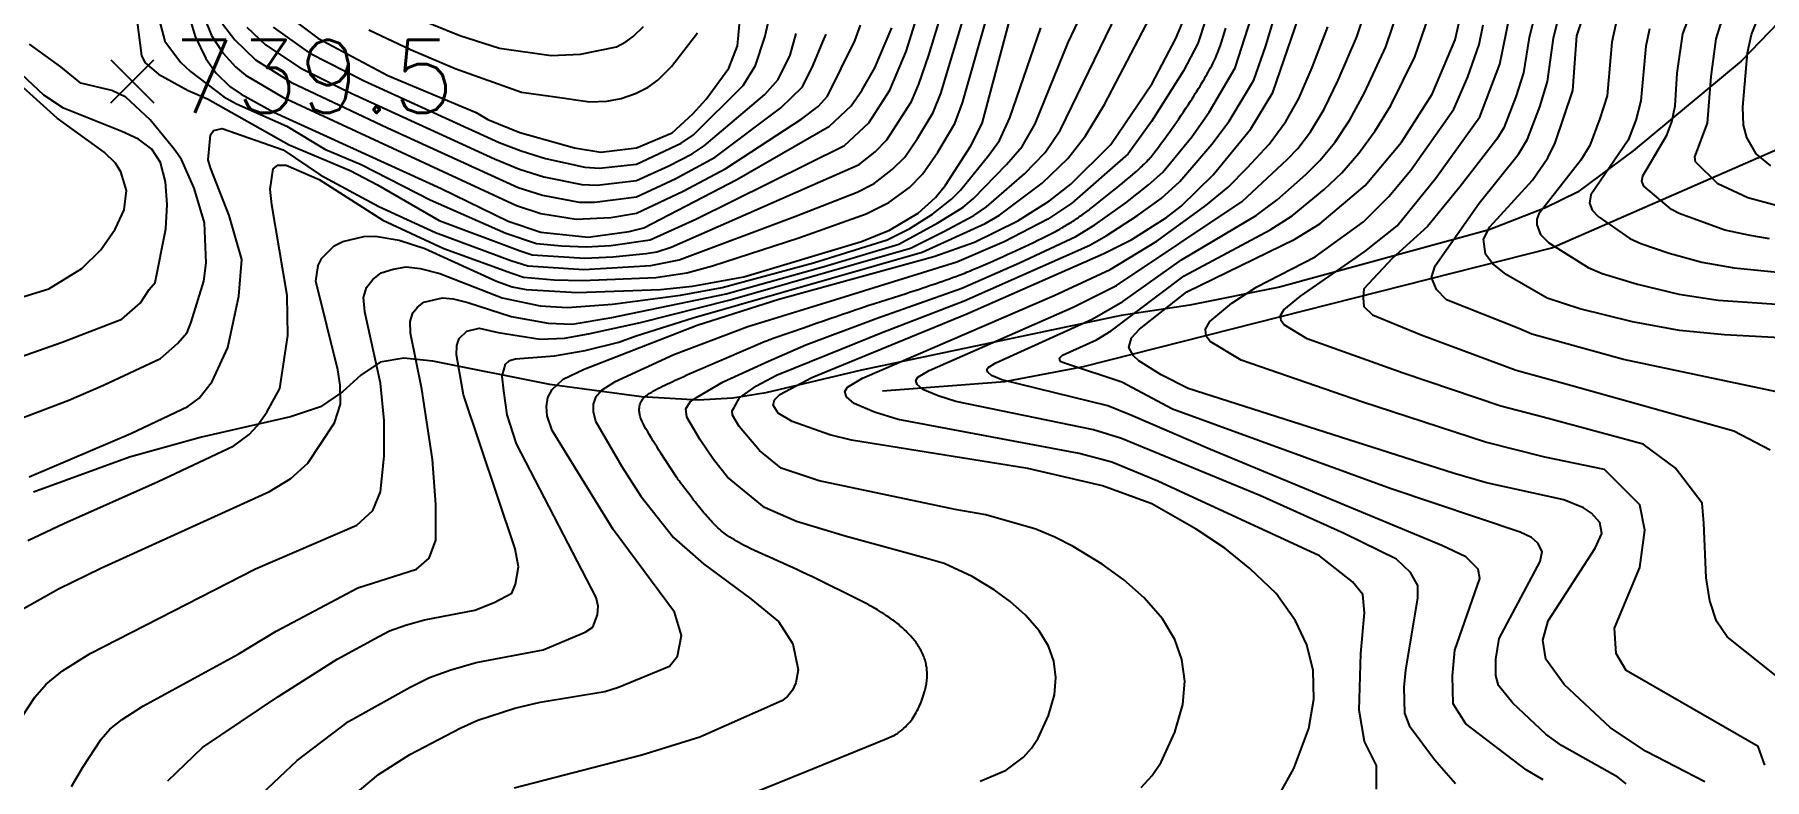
# Model space of a CAD drawing. Extents: x 197794 to 200030, y 561152 to 563931.
# Drawn here: x 198200.8 to 198413.7, y 562165.4 to 562257 of the extents above; entities that cross this region are included whole.
import ezdxf

# ---------------------------------------------------------------- set-up
doc = ezdxf.new("R2010")
doc.units = 0
for name, color, linetype in [('E0022112', 5, 'CONTINUOUS'), ('F0017111', 30, 'CONTINUOUS'), ('F0017114', 7, 'CONTINUOUS'), ('F0027132', 7, 'CONTINUOUS'), ('F0027217', 7, 'CONTINUOUS'), ('G0037213', 32, 'CONTINUOUS')]:
    doc.layers.add(name, color=color, linetype=linetype)
doc.styles.add('NGSW', font='romans.shx', dxfattribs={"bigfont": 'ngsw.shx'})

# ---------------------------------------------------------------- blocks, each defined once
blk = doc.blocks.new('F0027217')
at = {"layer": 'F0027217'}
for p, q in [((-2.652, 2.652), (2.652, -2.652)), ((-2.652, -2.652), (2.652, 2.652))]:
    blk.add_line(p, q, dxfattribs=at)

msp = doc.modelspace()

# ---------------------------------------------------------------- linework, layer by layer
at = {"layer": 'E0022112', "flags": 128}
msp.add_lwpolyline([(198305.182, 562213.187), (198320.222, 562214.314), (198329.914, 562216.183), (198387.507, 562230.772), (198460.335, 562262.639)], dxfattribs=at)
at = {"layer": 'F0017111'}
for points, elevation in [([(198414.31, 562231.87), (198411.92, 562232.28), (198408.8, 562232.96), (198403.19, 562234.98), (198402.25, 562235.47), (198398.83, 562238.37), (198398.61, 562238.96), (198398.72, 562239.63), (198401.65, 562244.63), (198402.27, 562246.29), (198402.68, 562248.24), (198402.93, 562252.25), (198403.63, 562257.1), (198404.5, 562259.35), (198408.93, 562266.93), (198414.48, 562278.52)], 610), ([(198419.76, 562174.42), (198409.09, 562182.92), (198407.8, 562184.85), (198406.97, 562187.34), (198406.51, 562190.19), (198406.24, 562196.89), (198406.03, 562199.36), (198402.71, 562203.72), (198398.76, 562206.63), (198386.44, 562209.94), (198381.24, 562211.3), (198369.22, 562215.37), (198357.43, 562219.58), (198354.57, 562221.29), (198354.22, 562221.8), (198354.15, 562222.46), (198354.54, 562223.14), (198356.58, 562224.84), (198364.53, 562230.31), (198368.47, 562233.47), (198373.21, 562239.31), (198378.67, 562246.9), (198381.13, 562253.38), (198384.43, 562269.68)], 640), ([(198415.73, 562235.81), (198411.62, 562236.91), (198407.94, 562238.66), (198405.18, 562241.35), (198405.12, 562241.98), (198406.69, 562246.09), (198407.12, 562251.83), (198407.73, 562256.49), (198408.28, 562258.19), (198409.82, 562260.98), (198414.64, 562270.83)], 605), ([(198386.68, 562264.49), (198384.72, 562256.63), (198384.05, 562252.31), (198383.1, 562249.34), (198381.6, 562245.52), (198380.77, 562244.15), (198376.26, 562238.3), (198372.23, 562233.4), (198367.89, 562229.47), (198364.38, 562225.71), (198364.3, 562224.63), (198364.38, 562223.54), (198365.47, 562222.54), (198371.44, 562220.06), (198383.15, 562215.73), (198388.96, 562214.12), (198409.9, 562208.27), (198414.37, 562205.91)], 635), ([(198413.73, 562167.14), (198412.9, 562169.43), (198396.68, 562178.78), (198395.43, 562180.86), (198395.22, 562183.98), (198398.34, 562191.46), (198398.97, 562196.03), (198398.34, 562199.15), (198393.98, 562203.51), (198386.66, 562205.01), (198379.34, 562206.88), (198364.15, 562211.81), (198349.28, 562216.95), (198345.47, 562219.23), (198344.99, 562219.9), (198344.9, 562220.78), (198345.42, 562221.69), (198348.15, 562223.95), (198351.22, 562225.97), (198358.38, 562229.67), (198364.36, 562233.98), (198367.46, 562237.07), (198370.18, 562240.32), (198375.46, 562247.82), (198377.18, 562251.79), (198378.58, 562255.79), (198379.06, 562258.19)], 645), ([(198420.41, 562211.95), (198396.34, 562217.02), (198385.05, 562220.15), (198383.44, 562220.83), (198374.57, 562224.38), (198373.32, 562225.63), (198372.73, 562227.13), (198373.15, 562228.55), (198378.57, 562236.28), (198383.43, 562242.31), (198384.53, 562244.13), (198386.06, 562248.12), (198386.98, 562251.23), (198387.72, 562256.58), (198388.24, 562258.74)], 630), ([(198395.41, 562258.32), (198394.89, 562256.06), (198394.31, 562249.49), (198393.43, 562246.69), (198392.19, 562243.38), (198391.09, 562241.55), (198385.91, 562234.94), (198385.69, 562234.29), (198385.69, 562233.59), (198386.13, 562232.4), (198387.15, 562231.4), (198391.97, 562228.34), (198393.71, 562227.6), (198398.08, 562226.29), (198403.16, 562225.07), (198407.98, 562224.32), (198424.2, 562223.21)], 620), ([(198399.52, 562257.71), (198399.07, 562255.6), (198398.49, 562248.87), (198397.85, 562246.49), (198396.92, 562244.01), (198392.31, 562237.28), (198392.15, 562236.28), (198392.48, 562235.39), (198393.24, 562234.63), (198397.11, 562231.91), (198398.45, 562231.29), (198401.95, 562230.11), (198405.98, 562229.02), (198409.95, 562228.3), (198417.32, 562227.58)], 615)]:
    msp.add_lwpolyline(points, dxfattribs=dict(at, elevation=elevation))
at = {"layer": 'F0017111', "flags": 128}
for points, elevation in [([(198213.43, 562258.85), (198213.97, 562254.4), (198214.43, 562253.52), (198216.1, 562252.14), (198219.73, 562250.12), (198222.1, 562249.11), (198232.16, 562243.46), (198239.67, 562240.29), (198243.02, 562238.53), (198250.61, 562234.13), (198260.59, 562230.41), (198262.05, 562229.93), (198268.55, 562229.5), (198271.97, 562229.65), (198276.07, 562230.07), (198277.4, 562230.28), (198279.16, 562230.85), (198302.31, 562241.03), (198304.24, 562242.59), (198305.7, 562244.04), (198308.74, 562248.79), (198309.64, 562250.91), (198310.87, 562254.46), (198315.23, 562268.75)], 740), ([(198205.39, 562164.52), (198206.76, 562166.86), (198209.04, 562170.34), (198210.1, 562171.54), (198211.59, 562172.76), (198214.15, 562174.38), (198225.89, 562180.8), (198230.55, 562183.61), (198240.59, 562188.93), (198247.81, 562191.23), (198249.38, 562192.59), (198250.21, 562194.79), (198250.21, 562199.18), (198249.79, 562204.72), (198248.49, 562213.4), (198247.09, 562220.26), (198247.04, 562221.72), (198247.37, 562222.76), (198247.96, 562223.48), (198248.74, 562224.1), (198251.04, 562224.64), (198252.34, 562224.5), (198254.16, 562224.05), (198259.46, 562222.34), (198264.03, 562221.52), (198266.99, 562221.38), (198271.84, 562222.19), (198285.92, 562225.13), (198297.98, 562228.47), (198307.17, 562231.24), (198311.97, 562233.83), (198315.04, 562235.75), (198316.35, 562236.85), (198320.43, 562241.01), (198322.35, 562243.23), (198323.93, 562246.02), (198328, 562256.05), (198332.33, 562265.1)], 715), ([(198337.01, 562164.39), (198338.35, 562165.84), (198339.44, 562167.49), (198341.15, 562171.2), (198342.13, 562174.61), (198342.35, 562177.47), (198342.01, 562180.14), (198341.14, 562182.59), (198339.62, 562185.12), (198337.37, 562187.7), (198334.84, 562189.92), (198332.21, 562191.84), (198328.63, 562194.02), (198326.38, 562195.18), (198324.01, 562196.16), (198317.89, 562197.91), (198314.09, 562198.58), (198297.39, 562202.09), (198292.71, 562203.67), (198290.03, 562205.84), (198287.53, 562208.78), (198286.71, 562210.18), (198286.65, 562210.7), (198286.91, 562211.13), (198287.58, 562212.31), (198289.66, 562213.8), (198292.1, 562215.1), (198298.31, 562217.62), (198305.19, 562220.41), (198315.22, 562224.24), (198330.67, 562231.12), (198332.7, 562232.26), (198336.53, 562234.73), (198339.45, 562236.85), (198341.76, 562238.95), (198345.69, 562243.51), (198347.8, 562246.35), (198350.87, 562251.39), (198352.33, 562255.62), (198354.92, 562264.23)], 680), ([(198217.22, 562165.19), (198221.51, 562169.3), (198230.78, 562175.53), (198238.07, 562180.16), (198243.21, 562182.95), (198244.5, 562183.64), (198246.49, 562184.36), (198248.8, 562185.02), (198255, 562186.2), (198257.39, 562187.13), (198259.57, 562188.28), (198260.02, 562189.41), (198260.38, 562191.54), (198259.96, 562193.74), (198257.76, 562200.33), (198253.6, 562212.68), (198252.73, 562217.62), (198252.77, 562218.76), (198253.08, 562219.62), (198254, 562220.51), (198255.52, 562220.87), (198257.89, 562220.35), (198263.03, 562219.52), (198266.04, 562219.66), (198268.99, 562220.19), (198275.39, 562221.58), (198286.41, 562224.37), (198308.6, 562230.73), (198312.64, 562232.75), (198316.42, 562234.76), (198317.96, 562235.82), (198322.62, 562239.87), (198325.17, 562242.5), (198327.05, 562245.28), (198335.44, 562262.55)], 710), ([(198375.67, 562164.85), (198373.07, 562167.78), (198370.07, 562171.8), (198369.45, 562173.54), (198369.34, 562176.71), (198369.57, 562178.84), (198371.02, 562187.66), (198371.02, 562189.21), (198370.12, 562190.84), (198368.41, 562192.46), (198361.97, 562195.61), (198351.6, 562200.32), (198334.56, 562207.3), (198331.12, 562208.4), (198314.2, 562211.88), (198312.02, 562212.56), (198310.12, 562213.35), (198309.41, 562213.96), (198309.27, 562214.46), (198309.52, 562214.85), (198310.91, 562215.67), (198328.64, 562223.46), (198333.96, 562226.13), (198349.41, 562236.48), (198354.98, 562241.67), (198356.25, 562242.98), (198357.81, 562245.03), (198359.52, 562247.83), (198361.24, 562251.41), (198363.53, 562256.72), (198365.09, 562261.48)], 665), ([(198200.01, 562194.75), (198204.42, 562196.85), (198216.02, 562202.01), (198225.36, 562206.43), (198227.24, 562207.81), (198228.21, 562208.86), (198229.4, 562210.54), (198231.01, 562213.45), (198231.99, 562219.99), (198231.9, 562224.91), (198230.01, 562236.07), (198229.81, 562237.98), (198230.2, 562240.5), (198230.77, 562240.95), (198231.8, 562240.94), (198235.83, 562239.16), (198243.68, 562234.17), (198251.19, 562230.68), (198259.54, 562227.64), (198260.99, 562227.18), (198264.78, 562226.84), (198268.25, 562226.74), (198277.26, 562227.13), (198281.1, 562227.71), (198284.25, 562228.55), (198294.86, 562232), (198303.17, 562234.94), (198305.96, 562236.33), (198308.5, 562238.19), (198310.1, 562239.83), (198311.97, 562242.55), (198314.06, 562246.06), (198315.02, 562248.63), (198318.25, 562259.96)], 730), ([(198200.15, 562202.6), (198212.66, 562207.94), (198219.67, 562211.25), (198221.08, 562212.29), (198222.7, 562214.33), (198224.61, 562218.53), (198225.98, 562224.82), (198226.35, 562229.34), (198224.76, 562234.73), (198222.46, 562240.62), (198222.2, 562241.59), (198222.47, 562244.67), (198222.84, 562245.22), (198223.92, 562245.45), (198231.43, 562242.83), (198235.97, 562239.76), (198243.2, 562235.87), (198250.16, 562232.67), (198259.44, 562229.23), (198261.52, 562228.55), (198268.4, 562228.12), (198276.66, 562228.6), (198280.13, 562229.28), (198294.38, 562234.61), (198302.04, 562237.64), (198304.14, 562238.68), (198306.37, 562240.39), (198307.9, 562241.94), (198309.47, 562244.21), (198311.4, 562247.43), (198312.33, 562249.77), (198315.36, 562259.85)], 735), ([(198215.94, 562259.62), (198216.86, 562256.19), (198218.8, 562253.62), (198220.03, 562252.48), (198224.1, 562249.35), (198225.69, 562248.48), (198231.88, 562245.73), (198236.54, 562242.91), (198241.02, 562241.03), (198249.52, 562236.68), (198258.83, 562232.57), (198262.59, 562231.31), (198265.72, 562231.01), (198268.7, 562230.88), (198271.72, 562231.05), (198276.59, 562231.76), (198282.2, 562234.29), (198300.48, 562243.37), (198303.5, 562246.15), (198306.08, 562250.16), (198308.06, 562254.92), (198309.57, 562259.63)], 745), ([(198221.65, 562259.23), (198222.61, 562256.88), (198224.01, 562254.76), (198225.55, 562253.06), (198226.78, 562252.01), (198231.37, 562249.29), (198260.13, 562235.97), (198263.13, 562234.99), (198267.48, 562234.28), (198271.72, 562234.52), (198274.89, 562235.03), (198280.63, 562237.76), (198285.9, 562240.55), (198295.23, 562246.66), (198297.23, 562248.17), (198298.4, 562249.45), (198301.75, 562256.22), (198302.44, 562258.15)], 755), ([(198228.8, 562163.6), (198233.13, 562167.7), (198239.44, 562172.48), (198247.04, 562176.72), (198249.41, 562177.92), (198252.07, 562178.87), (198255.15, 562179.75), (198263.41, 562181.33), (198268.59, 562183.47), (198269.51, 562184.1), (198270.1, 562185.62), (198270.16, 562186.67), (198269.95, 562187.77), (198260.12, 562206.65), (198258.97, 562210.21), (198258.56, 562213.18), (198258.38, 562214.97), (198258.79, 562216.48), (198259.25, 562216.92), (198260.01, 562217.1), (198264.8, 562217.47), (198268.56, 562218.14), (198272.71, 562219.16), (198274.87, 562219.93), (198281.86, 562222.18), (198310.04, 562230.23), (198317.79, 562233.77), (198319.56, 562234.79), (198324.82, 562238.72), (198327.98, 562241.77), (198330.16, 562244.55), (198332.49, 562248.41), (198338.55, 562260)], 705), ([(198317.19, 562165.15), (198320.36, 562166.51), (198322.5, 562168.12), (198323.5, 562169.2), (198324.32, 562170.44), (198325.6, 562173.22), (198326.33, 562175.78), (198326.5, 562177.93), (198326.25, 562179.93), (198325.59, 562181.77), (198324.45, 562183.66), (198322.77, 562185.6), (198320.87, 562187.27), (198318.9, 562188.7), (198316.21, 562190.34), (198312.74, 562191.95), (198310.47, 562192.59), (198300.58, 562195.31), (198294.58, 562197.1), (198290.64, 562198.83), (198286.1, 562202.56), (198284.35, 562204.73), (198282.71, 562207.14), (198281.09, 562209.93), (198280.96, 562210.97), (198281.48, 562211.84), (198282.27, 562212.34), (198285.56, 562214.27), (198291.15, 562216.83), (198295.75, 562218.83), (198304.38, 562222.08), (198314.91, 562225.83), (198322.04, 562228.93), (198328.95, 562232.17), (198331.28, 562233.59), (198335.1, 562236.31), (198337.9, 562238.51), (198339.64, 562240.08), (198343.22, 562244.44), (198345.36, 562247.45), (198348.57, 562252.9), (198350.97, 562260.42)], 685), ([(198386.44, 562165.32), (198384.35, 562166.55), (198376.92, 562172.23), (198375.39, 562174.67), (198375.29, 562178.12), (198375.6, 562181.27), (198378.64, 562190.1), (198378.44, 562191.22), (198376.92, 562192.74), (198373.97, 562194.16), (198345.52, 562205.95), (198335.73, 562210.2), (198332.87, 562211.32), (198319.84, 562214.55), (198318.57, 562215.08), (198318.11, 562215.48), (198318.01, 562215.81), (198318.18, 562216.07), (198319.1, 562216.62), (198330.97, 562222.01), (198334.74, 562224.17), (198341.97, 562229.28), (198351.15, 562234.74), (198353.72, 562236.69), (198357.24, 562239.8), (198358.97, 562241.5), (198360.8, 562243.72), (198362.66, 562246.5), (198364.46, 562249.85), (198367.09, 562255.49), (198368.72, 562260.32)], 660), ([(198396.66, 562164.85), (198395.62, 562165.65), (198388.69, 562169.55), (198386.8, 562170.95), (198382.72, 562174.75), (198380.95, 562176.92), (198380.62, 562178.14), (198380.62, 562180.18), (198381.04, 562182.7), (198386.09, 562192.18), (198386.32, 562193.43), (198385.8, 562194.42), (198385, 562195.14), (198383.64, 562195.79), (198367.74, 562201.11), (198340.85, 562210.92), (198334.61, 562214.24), (198327.67, 562216.54), (198327.03, 562216.8), (198326.927, 562217.18), (198327.3, 562217.57), (198331.48, 562219.46), (198333.31, 562220.56), (198342.29, 562227.31), (198352.88, 562232.99), (198355.57, 562234.72), (198359.5, 562237.94), (198361.69, 562240.01), (198363.79, 562242.42), (198365.79, 562245.18), (198367.69, 562248.29), (198370.66, 562254.25), (198372.36, 562259.16)], 655), ([(198198.59, 562172.06), (198200.86, 562175.48), (198202.27, 562177.09), (198204.26, 562178.72), (198207.67, 562180.87), (198228.02, 562191.26), (198240.48, 562196.67), (198242.47, 562198.45), (198243.41, 562200.75), (198243.83, 562205.14), (198243.83, 562209.54), (198243.39, 562214.11), (198241.45, 562222.91), (198241.31, 562224.68), (198241.66, 562225.91), (198242.45, 562226.87), (198243.49, 562227.69), (198244.96, 562228.16), (198246.55, 562228.42), (198248.28, 562228.23), (198250.71, 562227.62), (198258.36, 562224.64), (198263.03, 562223.62), (198266.37, 562223.43), (198271.96, 562223.84), (198280.32, 562224.93), (198285.43, 562225.88), (198296.66, 562228.93), (198305.73, 562231.74), (198308.53, 562233.13), (198311.3, 562234.91), (198313.67, 562236.74), (198314.75, 562237.88), (198318.23, 562242.16), (198319.54, 562243.96), (198320.82, 562246.75), (198324.65, 562257.82)], 720), ([(198223.97, 562258.33), (198225.48, 562256.35), (198228.02, 562253.89), (198232.45, 562251.11), (198244.24, 562245.54), (198260.32, 562238.21), (198263.32, 562237.25), (198267.83, 562236.41), (198269.73, 562236.39), (198274.9, 562237.04), (198279.74, 562239.32), (198284.56, 562241.93), (198292.66, 562247.99), (198295.33, 562250.59), (198296.62, 562253.25), (198297.81, 562256.1), (198298.24, 562257.05)], 760), ([(198226.95, 562257.93), (198229.26, 562255.76), (198233.53, 562252.93), (198239.25, 562250.05), (198257.42, 562241.73), (198260.5, 562240.45), (198263.51, 562239.51), (198268.18, 562238.55), (198270.04, 562238.49), (198274.9, 562239.05), (198278.86, 562240.88), (198281.75, 562242.35), (198283.23, 562243.31), (198290.68, 562249.63), (198292.34, 562251.47), (198293.79, 562254.46), (198294.54, 562257.12)], 765), ([(198230.19, 562257.91), (198234.61, 562254.75), (198241.38, 562251.31), (198257.99, 562243.75), (198260.69, 562242.69), (198263.71, 562241.76), (198268.54, 562240.68), (198270.34, 562240.58), (198274.9, 562241.07), (198280.4, 562243.66), (198281.89, 562244.69), (198288, 562250.73), (198289.55, 562253.21), (198290.68, 562256.7), (198291.13, 562258.61)], 770), ([(198241.96, 562257.59), (198247.08, 562255.16), (198252.6, 562252.84), (198260.76, 562249.92), (198264.62, 562249.38), (198269.14, 562248.73), (198271.25, 562248.81), (198273, 562249.15), (198274.76, 562249.75), (198276.33, 562250.53), (198277.53, 562251.41), (198279.2, 562253.08), (198282.41, 562257.24)], 780), ([(198248.21, 562258.9), (198253.16, 562256.91), (198258.02, 562255.32), (198264.38, 562254.43), (198268.01, 562254.61), (198272.42, 562255.51), (198273.6, 562256.1), (198274.5, 562256.76), (198275.76, 562258.01)], 785), ([(198344.95, 562258.9), (198343.96, 562255.93), (198342.2, 562252.53), (198338.27, 562246.31), (198335.39, 562242.35), (198328.44, 562236.25), (198325.49, 562234.28), (198320.12, 562231.49), (198314.29, 562229), (198298.73, 562224.17), (198288.59, 562221.05), (198279.49, 562217.6), (198272.19, 562214.26), (198270.62, 562213.26), (198269.86, 562212.35), (198269.58, 562211.52), (198269.56, 562210.62), (198269.83, 562209.44), (198273.08, 562203.86), (198275.44, 562200.23), (198279.45, 562195.15), (198283.13, 562191.89), (198288.96, 562187.59), (198292.38, 562184.8), (198294.11, 562182.07), (198294.8, 562178.84), (198294.5, 562177.27), (198294.08, 562176.35), (198293.47, 562175.57), (198292.76, 562175.04), (198282.68, 562170.58), (198275.57, 562168.35), (198259.84, 562164.3)], 695), ([(198365.95, 562164.17), (198365.95, 562167.1), (198364.48, 562170.04), (198363.81, 562173.88), (198364.03, 562180.88), (198364.48, 562185.86), (198364.26, 562188.11), (198363.01, 562189.7), (198358.95, 562192.86), (198339.06, 562202.06), (198333.39, 562204.4), (198329.37, 562205.48), (198307.1, 562209.67), (198304.19, 562210.57), (198301.66, 562211.63), (198300.72, 562212.44), (198300.53, 562213.1), (198300.86, 562213.62), (198302.71, 562214.72), (198326.3, 562224.91), (198333.18, 562228.1), (198338.9, 562231.59), (198344.96, 562235.97), (198347.68, 562238.23), (198350.02, 562240.61), (198352.72, 562243.53), (198354.81, 562246.33), (198356.38, 562249.15), (198358.01, 562252.97), (198359.96, 562257.96)], 670), ([(198195.95, 562208.59), (198205.03, 562212.04), (198209.31, 562213.86), (198216.31, 562217.17), (198218.41, 562218.99), (198219.59, 562220.36), (198220.11, 562221.62), (198221.67, 562226.67), (198221.95, 562228.91), (198221.75, 562233.86), (198220.47, 562238.13), (198218.89, 562241.62), (198217.99, 562242.89), (198215.06, 562246.5), (198212.05, 562249.31), (198210.33, 562250.13), (198206.51, 562251.01), (198204.05, 562253.04), (198200.22, 562255.81)], 740), ([(198192.67, 562215.09), (198204.21, 562219.17), (198211.57, 562222), (198213.85, 562224), (198214.94, 562225.64), (198215.66, 562226.51), (198216.98, 562233.12), (198217.14, 562236.1), (198216.93, 562238.88), (198216.33, 562241.27), (198215.27, 562242.93), (198213.64, 562244.14), (198211.57, 562245.1), (198204.38, 562247.94), (198201.98, 562249.57), (198197.23, 562254.01)], 745)]:
    msp.add_lwpolyline(points, dxfattribs=dict(at, elevation=elevation))
at = {"layer": 'F0017111', "elevation": 690, "flags": 128}
msp.add_lwpolyline([(198287.63, 562163.05), (198295.66, 562166.29), (198305.4, 562170.27, 0.01), (198306.56, 562170.78, 0.05), (198307.15, 562171.13, 0.03), (198307.98, 562171.85, 0.03), (198308.67, 562172.61, 0.04), (198309.2, 562173.39, 0.02), (198309.67, 562174.3, 0.02), (198310.05, 562175.25, 0.02), (198310.38, 562176.26, 0.02), (198310.54, 562176.95, 0.03), (198310.63, 562177.65, 0.02), (198310.65, 562178.38, 0.03), (198310.6, 562179.09, 0.03), (198310.48, 562179.72, 0.03), (198310.3, 562180.33, 0.03), (198310.05, 562180.94, 0.02), (198309.71, 562181.57, 0.02), (198309.29, 562182.21, 0.02), (198308.81, 562182.81, 0.02), (198308.16, 562183.5, 0.03), (198306.96, 562184.58, 0.02), (198305.58, 562185.57, 0.01), (198304.53, 562186.23, 0.01), (198303.79, 562186.66, 0.01), (198302.5, 562187.34), (198296.48, 562190.32, 0.01), (198291.71, 562192.5, -0.02), (198288.07, 562194.21, -0.04), (198285.86, 562195.54, -0.05), (198284.39, 562196.83, -0.01), (198283.03, 562198.36, -0.01), (198281.56, 562200.2), (198280.54, 562201.55, -0.01), (198280.25, 562201.94, -0.01), (198279.82, 562202.56), (198277.9, 562205.5, -0.01), (198276.05, 562208.51, -0.03), (198275.46, 562209.69, -0.04), (198275.35, 562210.04, -0.03), (198275.25, 562210.57, -0.07), (198275.27, 562211.3, -0.09), (198275.48, 562211.87, -0.04), (198275.76, 562212.27, -0.05), (198276.05, 562212.55, -0.02), (198276.61, 562212.94, -0.02), (198277.23, 562213.3, -0.01), (198279.58, 562214.44, -0.01), (198285.68, 562217.12), (198290.73, 562219.27, -0.01), (198291.32, 562219.5), (198291.73, 562219.64), (198295.57, 562220.98, -0.01), (198308.09, 562225.17, 0.01), (198314.6, 562227.41, 0.01), (198316.41, 562228.14, 0.01), (198321.08, 562230.21, 0.01), (198325.32, 562232.22, 0.02), (198327.22, 562233.22, 0.01), (198328.57, 562234.04, 0.01), (198329.86, 562234.92, 0.01), (198331.01, 562235.79), (198333.66, 562237.89, 0.01), (198336.29, 562240.08, 0.02), (198337.51, 562241.22, 0.03), (198338.55, 562242.4, 0.01), (198340.74, 562245.38, 0.01), (198343.06, 562248.81, 0.01), (198344.61, 562251.31, 0.01), (198345.81, 562253.44, 0.02), (198346.27, 562254.42, 0.02), (198346.74, 562255.68, 0.01), (198347.41, 562257.81)], format="xyb", dxfattribs=at)
at = {"layer": 'F0017114'}
for points, elevation in [([(198414.45, 562240.85), (198412.68, 562242.35), (198411.53, 562244.33), (198411.11, 562245.88), (198411, 562248.09), (198411.61, 562254.75), (198412.07, 562257.02), (198413.54, 562260.59), (198422.04, 562278.53)], 600), ([(198424.7, 562219.22), (198408.78, 562220.08), (198403.24, 562220.59), (198397.44, 562221.67), (198390.97, 562223.25), (198386.96, 562224.58), (198381.89, 562227.5), (198380.22, 562228.84), (198379.34, 562230), (198379.11, 562231.82), (198379.89, 562233.36), (198385.15, 562239.11), (198387.02, 562241.83), (198387.91, 562243.67), (198390.12, 562250.12), (198390.6, 562256.85), (198392, 562261.01)], 625)]:
    msp.add_lwpolyline(points, dxfattribs=dict(at, elevation=elevation))
at = {"layer": 'F0017114', "flags": 128}
for points, elevation in [([(198198.6, 562185.9), (198203.79, 562188.83), (198208.99, 562191.35), (198229.75, 562200.81), (198232.35, 562202.4), (198234.46, 562204.26), (198237.74, 562209.23), (198238.48, 562211.53), (198238.44, 562213.88), (198238.13, 562215.78), (198235.43, 562226.67), (198235.73, 562228.61), (198236.17, 562229.5), (198237.71, 562231.01), (198238.78, 562231.56), (198241.36, 562232.17), (198242.76, 562232.2), (198245.7, 562231.71), (198248.84, 562230.67), (198257.65, 562226.69), (198259.6, 562225.96), (198261.33, 562225.64), (198267.61, 562225.27), (198277.85, 562225.66), (198281.78, 562226.05), (198288.1, 562227.22), (198302.59, 562231.55), (198306.01, 562232.94), (198309.57, 562235.02), (198311.68, 562236.97), (198312.91, 562238.49), (198316.03, 562243.3), (198317.41, 562246.08), (198321.14, 562260.08)], 725), ([(198219.73, 562259.66), (198220.58, 562256.78), (198221.92, 562254.07), (198223.16, 562252.28), (198224.85, 562250.6), (198226.24, 562249.66), (198230.29, 562247.48), (198250.85, 562238.06), (198259.12, 562234.04), (198263.12, 562232.68), (198268.94, 562232.1), (198274, 562232.78), (198275.79, 562233.24), (198287.23, 562239.17), (198298.66, 562245.72), (198301.3, 562248.25), (198302.64, 562250.13), (198304.2, 562252.93), (198306.33, 562257.84)], 750), ([(198231.73, 562259.52), (198235.7, 562256.57), (198244.3, 562251.98), (198255.18, 562247.43), (198256.6, 562246.58), (198260.52, 562244.97), (198267.28, 562243.07), (198270.51, 562242.54), (198274.9, 562243.08), (198279.29, 562244.9), (198281.83, 562247.24), (198283.47, 562249.06), (198286.24, 562252.89), (198287.33, 562255.63), (198287.71, 562259.55)], 775), ([(198353.34, 562162.35), (198355.78, 562166.72), (198357.62, 562171.62), (198358.22, 562175.26), (198358.17, 562178.77), (198357.38, 562181.94), (198355.98, 562184.89), (198353.59, 562188.26), (198350.36, 562191.34), (198347.27, 562193.81), (198343.77, 562196.14), (198338.32, 562199.26), (198332.22, 562201.5), (198323.03, 562203.61), (198301.33, 562207.13), (198298.68, 562207.78), (198294.05, 562209.39), (198292.34, 562210.42), (198291.71, 562211.42), (198291.86, 562212.08), (198292.55, 562212.72), (198296.48, 562214.82), (198315.52, 562222.66), (198332.4, 562230.06), (198335.84, 562231.8), (198340.09, 562234.51), (198341.9, 562235.88), (198345.86, 562239.75), (198350.47, 562245.4), (198353.18, 562249.87), (198356.4, 562259.19)], 675), ([(198406.36, 562165.09), (198399.12, 562168.81), (198394.72, 562171.7), (198389.03, 562177.03), (198386.78, 562180.16), (198386.43, 562182.51), (198387.08, 562184.87), (198392.85, 562193.84), (198393.68, 562195.63), (198393.42, 562196.97), (198392.4, 562198.13), (198391.42, 562198.77), (198389, 562199.75), (198379.49, 562201.87), (198375.38, 562203.03), (198342.79, 562213.48), (198339.46, 562215.14), (198336.69, 562216.85), (198336.04, 562217.47), (198335.49, 562218.53), (198335.81, 562219.69), (198336.8, 562220.78), (198342.62, 562225.34), (198355.89, 562231.82), (198358.96, 562233.71), (198364.55, 562238.45), (198369.02, 562243.79), (198372.81, 562249.66), (198375.63, 562256.37), (198376.36, 562259.63)], 650), ([(198240.07, 562163.4), (198243.14, 562165.97), (198246.99, 562168.44), (198253.29, 562171.73), (198255.36, 562172.66), (198259.93, 562174.12), (198263.06, 562174.87), (198270.99, 562176.2), (198272.67, 562176.71), (198278.96, 562179.3), (198279.95, 562180.54), (198280.43, 562183.09), (198279.58, 562185.93), (198272.04, 562196.12), (198264.5, 562208.31), (198263.91, 562210.09), (198263.81, 562211.24), (198263.98, 562212.34), (198264.5, 562213.33), (198265.87, 562214.6), (198268.44, 562215.84), (198282.37, 562221.26), (198292.41, 562224.47), (198311.47, 562229.72), (198316.49, 562231.45), (198321.83, 562234.1), (198325.7, 562236.56), (198328.33, 562238.6), (198333.26, 562243.49), (198338.33, 562251), (198341.26, 562256.51), (198342.05, 562258.39)], 700), ([(198190.54, 562222.02), (198202.6, 562225.72), (198206.64, 562228.22), (198208.99, 562230.53), (198210.76, 562233.06), (198211.84, 562235.45), (198212.13, 562237.81), (198211.44, 562240.11), (198210.79, 562241.19), (198209.38, 562242.54), (198203.63, 562246.74), (198198.16, 562251.65)], 750)]:
    msp.add_lwpolyline(points, dxfattribs=dict(at, elevation=elevation))
at = {"layer": 'G0037213', "flags": 128}
msp.add_lwpolyline([(198419.97, 562263.26), (198410.83, 562253.74), (198397.52, 562242.72), (198390.68, 562237.64), (198386.72, 562235.68), (198379.82, 562233), (198354.02, 562225.93), (198342.97, 562223.71), (198334.54, 562222.45), (198302.58, 562215.74), (198290.82, 562212.95), (198286.76, 562212.28), (198282.47, 562212.02), (198275.5, 562212.45), (198264.23, 562213.96), (198249.85, 562216.82), (198246.25, 562217.21), (198243.34, 562216.69), (198240.99, 562215.1), (198238.74, 562213.05), (198236.03, 562211.21), (198232.31, 562209.97), (198221.37, 562207.46), (198212.53, 562205.01), (198200.72, 562200.73)], dxfattribs=at)

# ---------------------------------------------------------------- block references
at = {"layer": 'F0027217'}
msp.add_blockref('F0027217', (198212.85, 562251.26, 739.54), dxfattribs=at)

# ---------------------------------------------------------------- texts
at = {"layer": 'F0027132', "style": 'NGSW'}
msp.add_text('739.5', height=9, dxfattribs=at).set_placement((198217.85, 562247.36))

doc.saveas('drawing.dxf')
